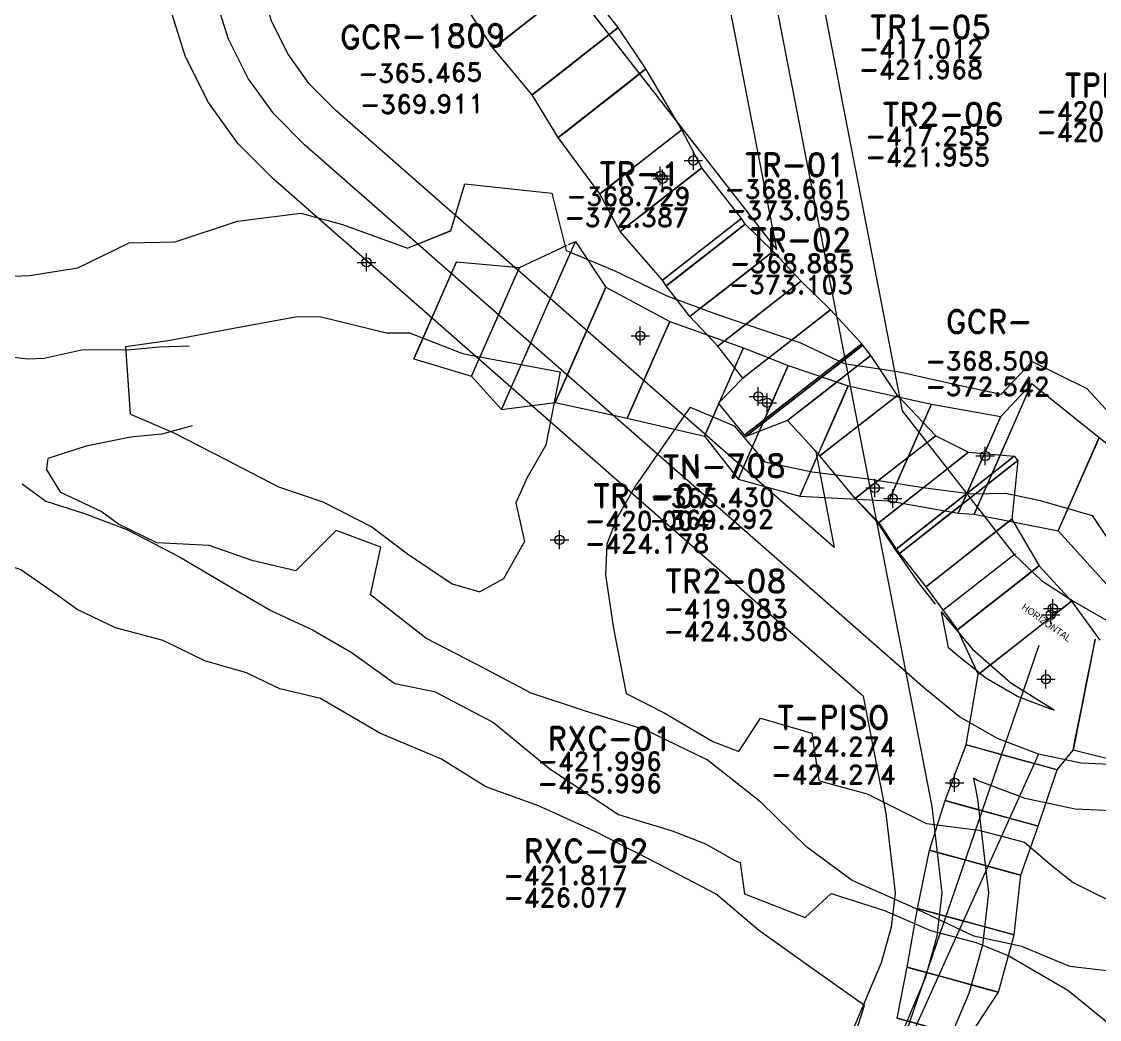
# Model space of a CAD drawing. Extents: x 0 to 99091, y -1812 to 13278.
# Drawn here: x 10333.7 to 10391.8, y 9990.8 to 10044.6 of the extents above; entities that cross this region are included whole.
import ezdxf
from ezdxf.enums import TextEntityAlignment as Align

# ---------------------------------------------------------------- set-up
doc = ezdxf.new("R2010")
doc.units = 0
doc.header["$MEASUREMENT"] = 0
doc.header["$PDMODE"] = 34
doc.header["$PDSIZE"] = 0.5
for name, color, linetype in [('abajo', 7, 'Continuous'), ('arriba', 7, 'Continuous'), ('F-380-8541-NW-FI3', 174, 'Continuous'), ('F-440-8181-E-FI', 5, 'Continuous'), ('F-440-8185-W-SCR', 1, 'Continuous'), ('F-460-8340-EW-SCR', 5, 'Continuous'), ('POLIGONAL', 7, 'Continuous'), ('proy82- 480', 7, 'Continuous'), ('R-380-8541-SE-SCR', 1, 'Continuous'), ('R-380-8541-SE-SEC', 1, 'Continuous'), ('RAM-440-8183-EW', 1, 'Continuous'), ('RAM-440-8183-FIC', 30, 'Continuous'), ('sec', 7, 'Continuous')]:
    doc.layers.add(name, color=color, linetype=linetype)
doc.styles.add('ROMAND', font='ROMAND.SHX')
doc.styles.add('ROMANS', font='ROMANS.SHX', dxfattribs={"width": 2.5})

# ---------------------------------------------------------------- blocks, each defined once
blk = doc.blocks.new('F2')
at = {"lineweight": 0}
blk.add_point((0, 0), dxfattribs=at)
at = {"lineweight": 0, "style": 'ROMAND'}
for tag, height, p in [('NOMBRE', 1.25, (0.201, 6.617)), ('CIELO', 1, (0.136, 4.616)), ('PISO', 1, (0.136, 3.247))]:
    blk.add_attdef(tag, text='', height=height, dxfattribs=at).set_placement(p, align=Align.CENTER)
at = {"lineweight": 0, "style": 'ROMANS', "flags": 1}
for tag, p in [('MINA', (-0.074, -3.255)), ('LOCALIZACION', (-0.074, -4.928)), ('ESTRUCTURA', (-0.074, -6.618)), ('NIVEL', (-0.074, -8.29)), ('OBRA', (-0.074, -10.121)), ('FECHA', (-0.074, -11.793)), ('ATRAS', (-0.074, -13.483)), ('TOPOGRAFO', (2.675, -15.297))]:
    blk.add_attdef(tag, text='', height=1.25, dxfattribs=at).set_placement(p, align=Align.CENTER)

msp = doc.modelspace()

# ---------------------------------------------------------------- linework, layer by layer
at = {"layer": 'abajo', "color": 1, "linetype": 'Continuous', "lineweight": 0}
for points in [[(10339.598, 10023.399, -364.003), (10339.598, 10023.399, -364.003), (10339.341, 10027.039, -365.208), (10341.729, 10027.39, -365.307)], [(10339.598, 10023.399, -369.103), (10339.598, 10023.399, -369.103), (10339.341, 10027.039, -370.608), (10341.729, 10027.39, -370.807)]]:
    msp.add_polyline3d(points, dxfattribs=at)
at = {"layer": 'abajo', "color": 2, "linetype": 'Continuous', "lineweight": 0}
for points in [[(10379.811, 10017.623, -424.289), (10379.907, 10017.517, -424.304), (10380.873, 10016.127, -424.587), (10381.058, 10015.892, -424.62), (10382.471, 10014.095, -425.067), (10384.175, 10011.767, -425.28), (10385.301, 10009.364, -425.26), (10385.301, 10009.364, -425.26)], [(10380.924, 9990.834, -425.063), (10381.469, 9993.588, -425.474), (10382.024, 9996.754, -425.486), (10382.674, 9999.893, -425.499), (10383.509, 10002.568, -425.51), (10384.642, 10005.575, -425.522), (10385.301, 10009.364, -425.26)], [(10384.783, 9989.78, -425.063), (10386.389, 9992.243, -425.474), (10387.233, 9995.33, -425.486), (10387.594, 9998.549, -425.499), (10388.525, 10001.197, -425.51), (10389.561, 10004.231, -425.522), (10390.408, 10005.284, -425.449)]]:
    msp.add_polyline3d(points, dxfattribs=at)
at = {"layer": 'arriba', "color": 2, "linetype": 'Continuous', "lineweight": 0}
for points in [[(10379.926, 10017.571, -419.903), (10380.873, 10016.127, -420.487), (10381.058, 10015.892, -420.52), (10382.471, 10014.095, -420.767), (10384.175, 10011.767, -421.18), (10385.301, 10009.364, -421.56), (10385.301, 10009.364, -421.56)], [(10380.924, 9990.834, -420.563), (10381.469, 9993.588, -420.674), (10382.024, 9996.754, -420.886), (10382.674, 9999.893, -421.099), (10383.509, 10002.568, -421.11), (10384.642, 10005.575, -421.222), (10385.301, 10009.364, -421.56)], [(10384.783, 9989.78, -420.563), (10386.389, 9992.243, -420.674), (10387.233, 9995.33, -420.886), (10387.594, 9998.549, -421.099), (10388.525, 10001.197, -421.11), (10389.561, 10004.231, -421.222), (10390.408, 10005.284, -421.649)]]:
    msp.add_polyline3d(points, dxfattribs=at)
at = {"layer": 'F-440-8185-W-SCR', "color": 1, "linetype": 'Continuous', "lineweight": 0}
for points in [[(10308.165, 10039.938, -364.993), (10309.884, 10038.709, -365.285), (10313.407, 10038.303, -365.413), (10315.43, 10036.997, -364.934), (10317.671, 10035.461, -365.057), (10318.613, 10033.826, -365.071), (10318.877, 10033.685, -365.074), (10320.236, 10032.62, -365.289), (10323.283, 10031.108, -365.618), (10326.942, 10030.743, -365.747), (10330.565, 10030.738, -366.075), (10334.147, 10030.867, -366.002), (10336.753, 10031.29, -364.92), (10336.753, 10031.29, -364.92)], [(10308.165, 10039.938, -369.093), (10309.884, 10038.709, -369.385), (10313.407, 10038.303, -369.513), (10315.43, 10036.997, -369.534), (10317.671, 10035.461, -369.657), (10318.613, 10033.826, -369.671), (10318.877, 10033.685, -369.674), (10320.236, 10032.62, -369.689), (10323.283, 10031.108, -369.718), (10326.942, 10030.743, -369.747), (10330.565, 10030.738, -369.675), (10334.147, 10030.867, -369.602), (10336.753, 10031.29, -369.62), (10336.753, 10031.29, -369.62)], [(10362.763, 10025.684, -368.04), (10361.99, 10021.723, -367.749), (10360.983, 10019.985, -367.237), (10360.364, 10018.621, -367.202), (10360.847, 10016.537, -366.476), (10359.716, 10014.527, -366.477), (10358.438, 10013.818, -365.72)], [(10362.763, 10025.684, -372.24), (10361.99, 10021.723, -371.549), (10360.983, 10019.985, -371.537), (10360.364, 10018.621, -371.802), (10360.847, 10016.537, -370.176), (10359.716, 10014.527, -370.277), (10358.438, 10013.818, -369.42)], [(10339.598, 10023.399, -369.103), (10341.897, 10022.414, -369.099), (10344.74, 10020.949, -369.32), (10347.584, 10019.483, -369.442), (10349.968, 10018.679, -369.837)], [(10339.598, 10023.399, -364.003), (10341.897, 10022.414, -364.099), (10344.74, 10020.949, -365.12), (10347.584, 10019.483, -365.242), (10349.968, 10018.679, -364.937)], [(10369.768, 10023.786, -368.933), (10366.817, 10019.535, -367.749), (10365.81, 10017.797, -367.237), (10365.283, 10016.391, -367.202), (10365.203, 10014.732, -366.476), (10365.636, 10011.843, -366.477), (10366.327, 10008.345, -366.155)], [(10369.768, 10023.786, -372.333), (10366.817, 10019.535, -371.549), (10365.81, 10017.797, -371.537), (10365.283, 10016.391, -371.802), (10365.203, 10014.732, -370.176), (10365.636, 10011.843, -370.277), (10366.327, 10008.345, -366.155)], [(10333.759, 10019.646, -365.164), (10335.037, 10018.704, -364.424), (10337.06, 10018.072, -364.003), (10339.402, 10017.178, -364.099), (10342.246, 10015.713, -365.12), (10345.003, 10014.066, -365.242), (10347.172, 10012.811, -364.937)], [(10333.759, 10019.646, -368.864), (10335.037, 10018.704, -368.724), (10337.06, 10018.072, -369.103), (10339.402, 10017.178, -369.099), (10342.246, 10015.713, -369.32), (10345.003, 10014.066, -369.442), (10347.172, 10012.811, -369.837)], [(10349.968, 10018.679, -364.937), (10349.968, 10018.679, -364.937), (10349.968, 10018.679, -364.937), (10352.604, 10017.318, -365.126), (10354.531, 10015.866, -365.604), (10356.939, 10014.252, -365.718)], [(10349.968, 10018.679, -369.837), (10349.968, 10018.679, -369.837), (10349.968, 10018.679, -369.837), (10352.604, 10017.318, -369.626), (10354.531, 10015.866, -370.204), (10356.939, 10014.252, -370.218)], [(10356.939, 10014.252, -370.218), (10358.438, 10013.818, -369.42)], [(10356.939, 10014.252, -365.718), (10358.438, 10013.818, -365.72)], [(10347.172, 10012.811, -364.937), (10347.172, 10012.811, -364.937), (10347.172, 10012.811, -364.937), (10349.417, 10011.769, -365.126), (10351.493, 10010.577, -365.604), (10353.851, 10008.876, -365.718)], [(10347.172, 10012.811, -369.837), (10347.172, 10012.811, -369.837), (10347.172, 10012.811, -369.837), (10349.417, 10011.769, -369.626), (10351.493, 10010.577, -370.204), (10353.851, 10008.876, -370.218)], [(10353.851, 10008.876, -365.718), (10355.983, 10008.453, -365.72), (10359.168, 10006.776, -366.031), (10362.201, 10004.289, -365.652), (10365.904, 10001.825, -366.209), (10368.794, 10000.942, -366.184)], [(10353.851, 10008.876, -370.218), (10355.983, 10008.453, -369.42), (10359.168, 10006.776, -369.631), (10362.201, 10004.289, -369.952), (10365.904, 10001.825, -370.109), (10368.794, 10000.942, -370.384)], [(10366.327, 10008.346, -365.914), (10368.401, 10007.281, -366.209), (10370.999, 10005.762, -366.184)], [(10366.327, 10008.346, -370.026), (10368.401, 10007.281, -370.109), (10370.999, 10005.762, -370.384)], [(10370.999, 10005.762, -366.184), (10370.999, 10005.762, -366.184), (10370.999, 10005.762, -366.184), (10372.397, 10005.22, -366.851), (10373.557, 10007.021, -367.058), (10376.327, 10006.202, -367.076), (10376.715, 10003.658, -367.125), (10376.997, 10003.556, -367.143), (10379.317, 10002.929, -366.985), (10382.504, 10001.327, -367.651)], [(10370.999, 10005.762, -370.384), (10370.999, 10005.762, -370.384), (10370.999, 10005.762, -370.384), (10372.397, 10005.22, -370.551), (10373.557, 10007.021, -370.658), (10376.327, 10006.202, -370.676), (10376.715, 10003.658, -371.025), (10376.997, 10003.556, -371.043), (10379.317, 10002.929, -371.085), (10382.504, 10001.327, -371.851)], [(10382.504, 10001.327, -367.651), (10385.327, 10000.968, -367.324), (10387.795, 10000.335, -367.291), (10389.29, 9999.061, -367.643)], [(10382.504, 10001.327, -371.851), (10385.327, 10000.968, -371.424), (10387.795, 10000.335, -371.491), (10389.29, 9999.061, -371.443)], [(10368.794, 10000.942, -366.184), (10368.794, 10000.942, -366.184), (10368.794, 10000.942, -366.184), (10370.594, 10000.236, -366.851), (10372.181, 9999.343, -367.058), (10372.463, 9999.241, -367.076), (10372.693, 9997.537, -367.125), (10375.971, 9996.27, -367.143), (10377.378, 9997.569, -366.985), (10380.249, 9996.642, -367.651)], [(10368.794, 10000.942, -370.384), (10368.794, 10000.942, -370.384), (10368.794, 10000.942, -370.384), (10370.594, 10000.236, -370.551), (10372.181, 9999.343, -370.658), (10372.463, 9999.241, -370.676), (10372.693, 9997.537, -371.025), (10375.971, 9996.27, -371.043), (10377.378, 9997.569, -371.085), (10380.249, 9996.642, -371.851)], [(10389.29, 9999.061, -367.643), (10390.412, 9998.148, -367.481), (10393.342, 9996.703, -367.591), (10395.014, 9996.12, -367.853), (10396.806, 9995.932, -367.919), (10398.707, 9995.938, -367.989), (10401.332, 9996.41, -368.284), (10404.042, 9996.577, -367.983), (10406.022, 9998.182, -367.652)], [(10389.29, 9999.061, -371.443), (10390.412, 9998.148, -371.781), (10393.342, 9996.703, -371.991), (10395.014, 9996.12, -371.953), (10396.806, 9995.932, -372.019), (10398.707, 9995.938, -372.089), (10401.332, 9996.41, -372.184), (10404.042, 9996.577, -372.383), (10406.022, 9998.182, -372.352)], [(10380.249, 9996.642, -367.651), (10382.725, 9995.561, -367.324), (10385.194, 9994.928, -367.291), (10386.949, 9994.195, -367.643)], [(10380.249, 9996.642, -371.851), (10382.725, 9995.561, -371.424), (10385.194, 9994.928, -371.491), (10386.949, 9994.195, -371.443)], [(10386.949, 9994.195, -367.643), (10390.127, 9992.355, -367.481), (10393.013, 9990.011, -367.591), (10394.735, 9990.427, -367.853), (10396.497, 9989.639, -367.919), (10398.462, 9990.944, -367.989), (10401.052, 9990.717, -368.284), (10403.708, 9989.786, -367.983), (10405.565, 9988.893, -367.652)], [(10386.949, 9994.195, -371.443), (10390.127, 9992.355, -371.781), (10393.013, 9990.011, -371.991), (10394.735, 9990.427, -371.953), (10396.497, 9989.639, -372.019), (10398.462, 9990.944, -372.089), (10401.052, 9990.717, -372.184), (10403.708, 9989.786, -372.383), (10405.565, 9988.893, -372.352)]]:
    msp.add_polyline3d(points, dxfattribs=at)
at = {"layer": 'F-460-8340-EW-SCR', "linetype": 'Continuous', "lineweight": 0}
for points in [[(10342.774, 10027.067, -375.598), (10342.772, 10027.067, -375.598), (10341.136, 10027.011, -375.513), (10339.441, 10026.854, -375.127), (10337.039, 10026.873, -374.748), (10334.953, 10026.402, -374.466), (10334.054, 10026.371, -374.374), (10331.442, 10026.683, -374.696), (10329.56, 10026.119, -374.813)], [(10342.774, 10027.067, -379.698), (10342.772, 10027.067, -379.698), (10341.136, 10027.011, -379.613), (10339.441, 10026.854, -379.727), (10337.039, 10026.873, -379.548), (10334.953, 10026.402, -379.566), (10334.054, 10026.371, -379.474), (10331.442, 10026.683, -379.696), (10329.56, 10026.119, -379.513)], [(10342.92, 10022.769, -379.698), (10342.918, 10022.769, -379.698), (10341.295, 10022.314, -379.613), (10339.6, 10022.157, -379.727), (10337.215, 10021.676, -379.548), (10335.136, 10021.005, -379.566), (10335.08, 10020.43, -379.558)], [(10342.92, 10022.769, -375.598), (10342.918, 10022.769, -375.598), (10341.295, 10022.314, -375.513), (10339.6, 10022.157, -375.127), (10337.215, 10021.676, -374.748), (10335.136, 10021.005, -374.466), (10335.08, 10020.43, -374.458)], [(10336.726, 10012.876, -375.213), (10336.726, 10012.876, -375.213), (10335.675, 10013.631, -374.698), (10333.683, 10015.001, -374.44), (10331.504, 10015.793, -374.483), (10331.129, 10017.677, -375.154), (10325.909, 10018.468, -374.231), (10324.028, 10021.357, -374.958)], [(10336.726, 10012.876, -379.513), (10336.726, 10012.876, -379.513), (10335.675, 10013.631, -379.498), (10333.683, 10015.001, -379.44), (10331.504, 10015.793, -379.683), (10331.129, 10017.677, -379.754), (10325.909, 10018.468, -379.431), (10324.028, 10021.357, -379.658)], [(10338.948, 10017.466, -375.213), (10338.948, 10017.466, -375.213), (10338.022, 10018.158, -374.698), (10335.846, 10019.174, -374.44), (10335.08, 10020.43, -374.458)], [(10338.948, 10017.466, -379.513), (10338.948, 10017.466, -379.513), (10338.022, 10018.158, -379.498), (10335.846, 10019.174, -379.44), (10335.08, 10020.43, -379.558)], [(10376.061, 10000.053, -375.641), (10373.571, 10002.481, -375.874), (10370.68, 10004.769, -375.802), (10367.35, 10006.381, -376.027), (10364.073, 10007.413, -375.958), (10361.199, 10008.36, -375.898), (10358.723, 10009.67, -375.841), (10355.527, 10011.328, -375.468), (10352.546, 10013.66, -375.394), (10353.087, 10016.224, -374.849), (10350.681, 10017.125, -374.843), (10348.505, 10014.95, -375.109), (10346.217, 10015.502, -375.262), (10343.837, 10016.321, -375.012), (10341.018, 10016.464, -374.959), (10338.948, 10017.466, -375.213)], [(10376.061, 10000.053, -380.641), (10373.571, 10002.481, -380.574), (10370.68, 10004.769, -380.402), (10367.35, 10006.381, -380.427), (10364.073, 10007.413, -380.358), (10361.199, 10008.36, -380.298), (10358.723, 10009.67, -380.241), (10355.527, 10011.328, -380.068), (10352.546, 10013.66, -379.994), (10353.087, 10016.224, -379.949), (10350.681, 10017.125, -379.943), (10348.505, 10014.95, -379.909), (10346.217, 10015.502, -379.962), (10343.837, 10016.321, -379.812), (10341.018, 10016.464, -379.659), (10338.948, 10017.466, -379.513)], [(10373.462, 9995.581, -375.843), (10371.174, 9997.53, -375.874), (10367.978, 9999.189, -375.802), (10364.692, 10000.891, -376.027), (10361.589, 10002.282, -375.958), (10358.758, 10003.319, -375.898), (10356.37, 10004.809, -375.841), (10353.043, 10006.198, -375.468), (10349.844, 10008.08, -375.394), (10347.646, 10008.588, -374.849), (10347.376, 10008.719, -374.843), (10345.847, 10009.46, -375.109), (10343.603, 10010.102, -375.262), (10341.353, 10011.191, -375.012), (10338.795, 10011.874, -374.959), (10336.726, 10012.876, -375.213)], [(10373.462, 9995.581, -380.643), (10371.174, 9997.53, -380.574), (10367.978, 9999.189, -380.402), (10364.692, 10000.891, -380.427), (10361.589, 10002.282, -380.358), (10358.758, 10003.319, -380.298), (10356.37, 10004.809, -380.241), (10353.043, 10006.198, -380.068), (10349.844, 10008.08, -379.994), (10347.646, 10008.588, -379.949), (10347.376, 10008.719, -379.943), (10345.847, 10009.46, -379.909), (10343.603, 10010.102, -379.962), (10341.353, 10011.191, -379.812), (10338.795, 10011.874, -379.659), (10336.726, 10012.876, -379.513)], [(10385.143, 9995.238, -376.115), (10385.053, 9995.257, -376.122), (10381.714, 9996.85, -375.894), (10378.512, 9998.268, -375.968), (10376.061, 10000.053, -375.641)], [(10385.143, 9995.238, -380.727), (10385.053, 9995.257, -380.722), (10381.714, 9996.85, -380.494), (10378.512, 9998.268, -380.468), (10376.061, 10000.053, -380.641)], [(10378.295, 9988.8, -375.776), (10379.172, 9991.526, -375.894), (10376.272, 9993.575, -375.968), (10373.462, 9995.581, -375.843)], [(10378.295, 9988.8, -380.576), (10379.172, 9991.526, -380.494), (10376.272, 9993.575, -380.468), (10373.462, 9995.581, -380.643)], [(10400.502, 9991.005, -374.9), (10398.364, 9991.437, -374.797), (10395.952, 9992.656, -374.893), (10396.273, 9995.005, -375.491), (10394.539, 9995.543, -375.491), (10393.158, 9993.28, -375.489), (10390.238, 9993.632, -375.785), (10387.652, 9994.711, -375.781), (10385.053, 9995.257, -376.122)], [(10400.502, 9991.005, -380.6), (10398.364, 9991.437, -380.597), (10395.952, 9992.656, -380.693), (10396.273, 9995.005, -380.791), (10394.539, 9995.543, -380.791), (10393.158, 9993.28, -380.789), (10390.238, 9993.632, -380.785), (10387.652, 9994.711, -380.781), (10385.053, 9995.257, -380.722)]]:
    msp.add_polyline3d(points, dxfattribs=at)
at = {"layer": 'POLIGONAL', "color": 4, "linetype": 'Continuous', "lineweight": 0}
for points in [[(10359.593, 10023.655, -371.783), (10363.581, 10032.716, -371.783), (10363.581, 10032.716, -369.405), (10363.182, 10031.81, -368.2), (10362.086, 10029.318, -367.683), (10361.089, 10027.053, -367.683), (10359.992, 10024.561, -368.2), (10359.593, 10023.655, -369.405), (10359.593, 10023.655, -371.783)], [(10363.219, 10032.548, -371.77), (10363.581, 10032.716, -371.783), (10365.225, 10030.244, -372.094), (10368.674, 10028.399, -372.612), (10372.639, 10026.982, -373.13), (10375.059, 10026.026, -373.142), (10378.291, 10024.931, -372.957), (10382.772, 10023.942, -372.577), (10386.522, 10023.275, -372.593), (10388.18, 10025.058, -372.597), (10391.816, 10022.147, -372.217), (10395.634, 10019.155, -372.338), (10399.452, 10016.163, -372.559), (10402.82, 10014.135, -372.676)], [(10363.219, 10032.548, -367.67), (10363.581, 10032.716, -367.683), (10365.225, 10030.244, -368.094), (10368.674, 10028.399, -368.612), (10372.639, 10026.982, -368.93), (10375.059, 10026.026, -368.742), (10378.291, 10024.931, -368.157), (10382.772, 10023.942, -368.077), (10386.522, 10023.275, -368.393), (10388.18, 10025.058, -368.297), (10391.816, 10022.147, -367.317), (10395.634, 10019.155, -367.338), (10399.452, 10016.163, -368.259), (10402.82, 10014.135, -368.476)], [(10357.17, 10031.604, -371.659), (10360.561, 10031.314, -371.673), (10363.141, 10032.512, -371.767)], [(10357.17, 10031.604, -367.259), (10360.561, 10031.314, -367.573), (10363.141, 10032.512, -367.667)], [(10354.874, 10026.387, -371.659), (10357.17, 10031.604, -371.659), (10357.17, 10031.604, -369.107), (10356.941, 10031.083, -367.814), (10356.309, 10029.648, -367.259), (10355.735, 10028.344, -367.259), (10355.104, 10026.909, -367.814), (10354.874, 10026.387, -369.107), (10354.874, 10026.387, -371.659)], [(10357.982, 10025.456, -371.673), (10360.561, 10031.314, -371.673), (10360.561, 10031.314, -369.295), (10360.303, 10030.728, -368.09), (10359.594, 10029.117, -367.573), (10358.949, 10027.653, -367.573), (10358.24, 10026.042, -368.09), (10357.982, 10025.456, -369.295), (10357.982, 10025.456, -371.673)], [(10362.486, 10024.021, -372.094), (10365.225, 10030.244, -372.094), (10365.225, 10030.244, -369.774), (10364.951, 10029.622, -368.598), (10364.198, 10027.911, -368.094), (10363.513, 10026.355, -368.094), (10362.76, 10024.643, -368.598), (10362.486, 10024.021, -369.774), (10362.486, 10024.021, -372.094)], [(10366.377, 10023.182, -372.612), (10368.674, 10028.399, -372.612), (10368.674, 10028.399, -370.292), (10368.444, 10027.877, -369.116), (10367.813, 10026.442, -368.612), (10367.238, 10025.138, -368.612), (10366.607, 10023.703, -369.116), (10366.377, 10023.182, -370.292), (10366.377, 10023.182, -372.612)], [(10370.544, 10022.222, -373.13), (10372.639, 10026.982, -373.13), (10372.639, 10026.982, -370.694), (10372.429, 10026.506, -369.46), (10371.853, 10025.197, -368.93), (10371.329, 10024.007, -368.93), (10370.753, 10022.698, -369.46), (10370.544, 10022.222, -370.694), (10370.544, 10022.222, -373.13)], [(10354.874, 10026.387, -367.259), (10357.982, 10025.456, -367.573), (10359.593, 10023.655, -367.683), (10362.486, 10024.021, -368.094), (10366.377, 10023.182, -368.612), (10370.544, 10022.222, -368.93), (10372.36, 10019.893, -368.742), (10375.673, 10018.981, -368.157), (10380.476, 10018.725, -368.077), (10384.225, 10018.058, -368.393), (10385.078, 10018.01, -368.297), (10389.6, 10017.113, -367.317), (10393.056, 10013.297, -367.338), (10397.116, 10010.855, -368.259), (10400.403, 10008.643, -368.476)], [(10354.874, 10026.387, -371.659), (10357.982, 10025.456, -371.673), (10359.593, 10023.655, -371.783), (10362.486, 10024.021, -372.094), (10366.377, 10023.182, -372.612), (10370.544, 10022.222, -373.13), (10372.36, 10019.893, -373.142), (10375.673, 10018.981, -372.957), (10380.476, 10018.725, -372.577), (10384.225, 10018.058, -372.593), (10385.078, 10018.01, -372.597), (10389.6, 10017.113, -372.217), (10393.056, 10013.297, -372.338), (10397.116, 10010.855, -372.559), (10400.403, 10008.643, -372.676)], [(10372.36, 10019.893, -373.142), (10375.059, 10026.026, -373.142), (10375.059, 10026.026, -370.59), (10374.789, 10025.412, -369.296), (10374.046, 10023.726, -368.742), (10373.372, 10022.193, -368.742), (10372.629, 10020.507, -369.296), (10372.36, 10019.893, -370.59), (10372.36, 10019.893, -373.142)], [(10375.673, 10018.981, -372.957), (10378.291, 10024.931, -372.957), (10378.291, 10024.931, -370.173), (10378.029, 10024.336, -368.762), (10377.309, 10022.7, -368.157), (10376.655, 10021.212, -368.157), (10375.935, 10019.576, -368.762), (10375.673, 10018.981, -370.173), (10375.673, 10018.981, -372.957)], [(10385.078, 10018.01, -372.597), (10388.18, 10025.058, -372.597), (10388.18, 10025.058, -370.103), (10387.87, 10024.353, -368.839), (10387.017, 10022.415, -368.297), (10386.242, 10020.653, -368.297), (10385.389, 10018.715, -368.839), (10385.078, 10018.01, -370.103), (10385.078, 10018.01, -372.597)], [(10380.476, 10018.725, -372.577), (10382.772, 10023.942, -372.577), (10382.772, 10023.942, -369.967), (10382.543, 10023.42, -368.644), (10381.911, 10021.985, -368.077), (10381.337, 10020.681, -368.077), (10380.706, 10019.246, -368.644), (10380.476, 10018.725, -369.967), (10380.476, 10018.725, -372.577)], [(10384.225, 10018.058, -372.593), (10386.522, 10023.275, -372.593), (10386.522, 10023.275, -370.157), (10386.292, 10022.753, -368.923), (10385.66, 10021.319, -368.393), (10385.086, 10020.014, -368.393), (10384.455, 10018.58, -368.923), (10384.225, 10018.058, -370.157), (10384.225, 10018.058, -372.593)], [(10389.6, 10017.113, -372.217), (10391.816, 10022.147, -372.217), (10391.816, 10022.147, -369.375), (10391.594, 10021.643, -367.934), (10390.985, 10020.259, -367.317), (10390.431, 10019, -367.317), (10389.822, 10017.616, -367.934), (10389.6, 10017.113, -369.375), (10389.6, 10017.113, -372.217)]]:
    msp.add_polyline3d(points, dxfattribs=at)
at = {"layer": 'proy82- 480', "color": 3, "linetype": 'Continuous', "lineweight": 0, "flags": 128}
for points in [[(10349.007, 10063.733), (10349.72, 10064.244), (10352.174, 10065.483), (10354.799, 10066.311), (10357.508, 10066.732), (10360.264, 10066.708), (10362.969, 10066.265), (10365.573, 10065.401), (10368.01, 10064.142), (10370.228, 10062.52), (10372.167, 10060.557), (10373.753, 10058.345), (10374.874, 10056.206), (10381.202, 10023.58), (10387.224, 10015.852), (10388.733, 10014.409), (10390.486, 10013.292), (10392.049, 10012.385), (10393.857, 10011.457), (10395.689, 10010.794), (10401.053, 10009.616)], [(10352.704, 10060.149), (10354.066, 10060.837), (10355.941, 10061.429), (10357.872, 10061.728), (10359.836, 10061.712), (10361.771, 10061.395), (10363.627, 10060.779), (10365.37, 10059.878), (10366.952, 10058.72), (10368.333, 10057.323), (10369.487, 10055.715), (10370.106, 10054.534), (10374.421, 10032.281)], [(10379.092, 10008.198), (10347.267, 10036.097), (10345.405, 10037.97), (10343.804, 10040.202), (10342.567, 10042.665), (10341.739, 10045.278), (10341.318, 10047.999), (10341.342, 10050.744), (10341.785, 10053.448), (10342.648, 10056.062), (10343.909, 10058.503), (10345.201, 10060.259)], [(10353.675, 10058.902), (10374.421, 10032.281)], [(10376.521, 10021.452), (10376.521, 10021.452), (10377.538, 10016.209), (10350.693, 10039.743), (10349.235, 10041.21), (10348.096, 10042.798), (10347.213, 10044.555), (10346.621, 10046.422), (10346.322, 10048.361), (10346.338, 10050.316), (10346.655, 10052.252), (10347.272, 10054.118), (10348.171, 10055.857), (10348.918, 10056.873), (10349.031, 10056.728)], [(10383.302, 10012.751), (10383.675, 10010.83)], [(10383.302, 10012.751), (10383.336, 10012.708), (10384.998, 10010.726), (10387.064, 10008.917), (10389.401, 10007.456), (10389.418, 10007.449), (10389.251, 10007.485), (10387.412, 10008.187), (10385.705, 10009.161), (10384.071, 10010.483), (10383.675, 10010.83)], [(10379.092, 10008.198), (10380.318, 10001.875), (10380.823, 9997.6), (10380.61, 9995.751), (10380.067, 9993.828), (10369.768, 9969.502)], [(10379.092, 10008.198), (10380.318, 10001.875), (10380.823, 9997.6), (10380.61, 9995.751), (10380.067, 9993.828), (10369.768, 9969.502)], [(10401.847, 10004.378), (10398.629, 10002.974), (10395.99, 10002.265), (10393.265, 10001.974), (10390.519, 10002.102), (10387.829, 10002.675), (10385.268, 10003.653), (10385.041, 10003.783), (10385.262, 10002.645), (10385.857, 9997.606), (10385.53, 9994.779), (10384.793, 9992.168), (10374.372, 9967.552)], [(10401.847, 10004.378), (10398.629, 10002.974), (10395.99, 10002.265), (10393.265, 10001.974), (10390.519, 10002.102), (10387.829, 10002.675), (10385.268, 10003.653), (10385.041, 10003.783), (10385.262, 10002.645), (10385.857, 9997.606), (10385.53, 9994.779), (10384.793, 9992.168), (10374.372, 9967.552)]]:
    msp.add_lwpolyline(points, dxfattribs=at)
at = {"layer": 'proy82- 480', "color": 1, "linetype": 'Continuous', "lineweight": 0, "flags": 128}
for points in [[(10352.312, 10059.95), (10352.32, 10059.956), (10354.066, 10060.837), (10355.941, 10061.429), (10357.872, 10061.728), (10359.836, 10061.712), (10361.771, 10061.395), (10363.627, 10060.779), (10365.37, 10059.878), (10366.952, 10058.72), (10368.333, 10057.323), (10369.487, 10055.715), (10370.106, 10054.534), (10374.421, 10032.281)], [(10353.515, 10059.108), (10374.421, 10032.281)], [(10383.302, 10012.751), (10383.675, 10010.83)], [(10383.302, 10012.751), (10383.336, 10012.708), (10384.998, 10010.726), (10387.064, 10008.917), (10389.401, 10007.456), (10389.418, 10007.449), (10389.251, 10007.485), (10387.412, 10008.187), (10385.705, 10009.161), (10384.071, 10010.483), (10383.675, 10010.83)]]:
    msp.add_lwpolyline(points, dxfattribs=at)
at = {"layer": 'proy82- 480', "color": 1, "linetype": 'Continuous', "lineweight": 0, "elevation": -399.584, "flags": 128}
for points in [[(10372.49, 10055.37), (10382.79, 10002.26), (10383.34, 9997.603), (10383.07, 9995.265), (10382.43, 9992.998), (10372.07, 9968.527)], [(10448.03, 10027.26), (10397.8, 10005.34), (10395.53, 10004.73), (10393.19, 10004.48), (10390.84, 10004.59), (10388.54, 10005.08), (10386.34, 10005.92), (10384.29, 10007.09), (10382.46, 10008.57), (10348.98, 10037.92), (10347.32, 10039.59), (10345.95, 10041.5), (10344.89, 10043.61), (10344.18, 10045.85)]]:
    msp.add_lwpolyline(points, dxfattribs=at)
at = {"layer": 'proy82- 480', "color": 3, "linetype": 'Continuous', "lineweight": 0, "flags": 128}
for points, elevation in [([(10387.314, 10015.87), (10383.374, 10012.79)], -426.152), ([(10388.56, 10010.93), (10372.379, 9963.787)], -399.584), ([(10388.54, 10005.08), (10372.07, 9968.527)], -399.584)]:
    msp.add_lwpolyline(points, dxfattribs=dict(at, elevation=elevation))
at = {"layer": 'R-380-8541-SE-SCR', "color": 1, "linetype": 'Continuous', "lineweight": 0}
for points in [[(10372.732, 10033.636, -417.895), (10372.538, 10033.952, -417.727), (10370.401, 10036.686, -417.369), (10369.313, 10038.729, -416.767), (10367.387, 10042.006, -416.67), (10365.897, 10044.238, -416.416), (10363.883, 10046.816, -415.784), (10362.26, 10048.568, -415.57), (10360.856, 10050.364, -415.169), (10359.933, 10052.033, -414.72), (10358.816, 10053.3, -414.697), (10358.933, 10054.775, -414.353), (10355.625, 10057.223, -413.83), (10353.671, 10059.722, -413.411), (10352.095, 10061.301, -413.304)], [(10372.732, 10033.636, -422.395), (10372.538, 10033.952, -422.327), (10370.401, 10036.686, -421.969), (10369.313, 10038.729, -421.567), (10367.387, 10042.006, -420.97), (10365.897, 10044.238, -420.516), (10363.883, 10046.816, -420.184), (10362.26, 10048.568, -420.07), (10360.856, 10050.364, -419.669), (10359.933, 10052.033, -420.32), (10358.816, 10053.3, -418.997), (10358.933, 10054.775, -418.653), (10355.625, 10057.223, -418.13), (10353.671, 10059.722, -417.711), (10352.095, 10061.301, -417.404)], [(10368.473, 10030.316, -417.895), (10368.283, 10030.627, -417.727), (10365.989, 10033.238, -417.369), (10364.9, 10035.281, -416.767), (10362.659, 10038.311, -416.67), (10361.248, 10040.605, -416.416), (10359.155, 10043.122, -415.784), (10357.847, 10045.12, -415.57), (10356.443, 10046.917, -415.169), (10355.284, 10048.401, -414.72), (10354.325, 10049.791, -414.697), (10353.969, 10050.896, -414.353), (10351.291, 10053.836, -413.83), (10349.337, 10056.336, -413.411), (10349.154, 10056.571, -413.371)], [(10368.473, 10030.316, -422.395), (10368.283, 10030.627, -422.327), (10365.989, 10033.238, -421.969), (10364.9, 10035.281, -421.567), (10362.659, 10038.311, -420.97), (10361.248, 10040.605, -420.516), (10359.155, 10043.122, -420.184), (10357.847, 10045.12, -420.07), (10356.443, 10046.917, -419.669), (10355.284, 10048.401, -420.32), (10354.325, 10049.791, -418.997), (10353.969, 10050.896, -418.653), (10351.291, 10053.836, -418.13), (10349.337, 10056.336, -417.711), (10349.154, 10056.571, -417.671)], [(10383.007, 10022.24, -419.704), (10380.938, 10024.407, -419.171), (10379.508, 10026.568, -418.982), (10379.08, 10027.117, -419.005), (10379.019, 10027.195, -418.994), (10377.334, 10029.032, -418.516), (10375.753, 10030.572, -418.272), (10374.252, 10032.174, -418.228), (10372.732, 10033.636, -417.895)], [(10383.007, 10022.24, -424.304), (10380.938, 10024.407, -423.671), (10379.508, 10026.568, -423.482), (10379.08, 10027.117, -423.505), (10379.019, 10027.195, -423.494), (10377.334, 10029.032, -423.316), (10375.753, 10030.572, -422.972), (10374.252, 10032.174, -422.728), (10372.732, 10033.636, -422.395)], [(10382.988, 10013.153, -420.703), (10382.072, 10014.329, -420.536), (10381.051, 10015.802, -420.336), (10380.868, 10016.037, -420.303), (10379.926, 10017.571, -419.903), (10378.669, 10018.859, -419.704), (10376.758, 10021.149, -419.171), (10375.011, 10023.064, -418.982), (10372.77, 10022.199, -419.005), (10371.29, 10023.992, -418.994), (10372.601, 10025.344, -418.516), (10371.257, 10027.069, -418.272), (10369.756, 10028.67, -418.228), (10368.473, 10030.316, -417.895)], [(10382.988, 10013.153, -425.103), (10382.072, 10014.329, -424.936), (10381.051, 10015.802, -424.836), (10380.868, 10016.037, -424.803), (10379.907, 10017.517, -424.304), (10378.669, 10018.859, -424.304), (10376.758, 10021.149, -423.671), (10375.011, 10023.064, -423.482), (10372.77, 10022.199, -423.505), (10371.29, 10023.992, -423.494), (10372.601, 10025.344, -423.316), (10371.257, 10027.069, -422.972), (10369.756, 10028.67, -422.728), (10368.473, 10030.316, -422.395)], [(10383.007, 10022.24, -419.704), (10384.781, 10021.35, -419.804), (10387.241, 10021.134, -420.487), (10387.425, 10020.899, -420.52), (10387.109, 10017.742, -420.767), (10388.577, 10015.228, -421.18), (10390.332, 10013.32, -421.56), (10391.851, 10011.226, -421.84)], [(10383.007, 10022.24, -424.304), (10384.781, 10021.35, -424.304), (10387.241, 10021.134, -424.587), (10387.425, 10020.899, -424.62), (10387.109, 10017.742, -425.067), (10388.577, 10015.228, -425.28), (10390.332, 10013.32, -425.26), (10391.851, 10011.226, -425.44)], [(10402.703, 10004.141, -426.154), (10400.628, 10004.456, -425.934), (10397.926, 10004.692, -425.979), (10395.636, 10004.948, -425.847), (10392.64, 10004.734, -425.681), (10390.408, 10005.284, -425.449)], [(10402.703, 10004.141, -421.354), (10400.628, 10004.456, -421.634), (10397.926, 10004.692, -421.679), (10395.636, 10004.948, -421.747), (10392.64, 10004.734, -421.381), (10390.408, 10005.284, -421.649)]]:
    msp.add_polyline3d(points, dxfattribs=at)
at = {"layer": 'R-380-8541-SE-SEC', "color": 1, "linetype": 'Continuous', "lineweight": 0}
for points in [[(10363.883, 10046.816, -420.184), (10359.155, 10043.122, -420.184), (10359.155, 10043.122, -417.632), (10359.627, 10043.491, -416.339), (10360.928, 10044.507, -415.784), (10362.11, 10045.431, -415.784), (10363.41, 10046.447, -416.339), (10363.883, 10046.816, -417.632), (10363.883, 10046.816, -420.184)], [(10367.387, 10042.006, -420.97), (10362.659, 10038.311, -420.97), (10362.659, 10038.311, -418.476), (10363.132, 10038.681, -417.212), (10364.432, 10039.697, -416.67), (10365.614, 10040.62, -416.67), (10366.914, 10041.636, -417.212), (10367.387, 10042.006, -418.476), (10367.387, 10042.006, -420.97)], [(10369.313, 10038.729, -421.567), (10364.9, 10035.281, -421.567), (10364.9, 10035.281, -418.783), (10365.341, 10035.626, -417.372), (10366.555, 10036.574, -416.767), (10367.658, 10037.436, -416.767), (10368.871, 10038.384, -417.372), (10369.313, 10038.729, -418.783), (10369.313, 10038.729, -421.567)], [(10370.401, 10036.686, -421.969), (10365.989, 10033.238, -421.969), (10365.989, 10033.238, -419.301), (10366.43, 10033.583, -417.948), (10367.643, 10034.531, -417.369), (10368.747, 10035.393, -417.369), (10369.96, 10036.341, -417.948), (10370.401, 10036.686, -419.301), (10370.401, 10036.686, -421.969)], [(10372.538, 10033.952, -422.327), (10368.283, 10030.627, -422.327), (10368.283, 10030.627, -419.659), (10368.708, 10030.96, -418.306), (10369.878, 10031.874, -417.727), (10370.942, 10032.705, -417.727), (10372.112, 10033.619, -418.306), (10372.538, 10033.952, -419.659), (10372.538, 10033.952, -422.327)], [(10372.732, 10033.636, -422.395), (10368.473, 10030.316, -422.395), (10368.473, 10030.316, -419.785), (10368.899, 10030.648, -418.462), (10370.07, 10031.561, -417.895), (10371.135, 10032.391, -417.895), (10372.306, 10033.304, -418.462), (10372.732, 10033.636, -419.785), (10372.732, 10033.636, -422.395)], [(10374.252, 10032.174, -422.728), (10369.756, 10028.67, -422.728), (10369.756, 10028.67, -420.118), (10370.205, 10029.021, -418.795), (10371.442, 10029.984, -418.228), (10372.566, 10030.86, -418.228), (10373.802, 10031.823, -418.795), (10374.252, 10032.174, -420.118), (10374.252, 10032.174, -422.728)], [(10375.753, 10030.572, -422.972), (10371.257, 10027.069, -422.972), (10371.257, 10027.069, -420.246), (10371.707, 10027.419, -418.864), (10372.943, 10028.382, -418.272), (10374.067, 10029.258, -418.272), (10375.304, 10030.222, -418.864), (10375.753, 10030.572, -420.246), (10375.753, 10030.572, -422.972)], [(10377.334, 10029.032, -423.316), (10372.601, 10025.344, -423.316), (10372.601, 10025.344, -420.532), (10373.074, 10025.713, -419.121), (10374.376, 10026.727, -418.516), (10375.559, 10027.649, -418.516), (10376.861, 10028.663, -419.121), (10377.334, 10029.032, -420.532), (10377.334, 10029.032, -423.316)], [(10379.019, 10027.195, -423.494), (10372.709, 10022.278, -423.494), (10372.709, 10022.278, -420.884), (10373.34, 10022.769, -419.561), (10375.075, 10024.122, -418.994), (10376.652, 10025.351, -418.994), (10378.388, 10026.703, -419.561), (10379.019, 10027.195, -420.884), (10379.019, 10027.195, -423.494)], [(10379.08, 10027.117, -423.505), (10372.77, 10022.199, -423.505), (10372.77, 10022.199, -420.895), (10373.401, 10022.691, -419.572), (10375.136, 10024.043, -419.005), (10376.714, 10025.273, -419.005), (10378.449, 10026.625, -419.572), (10379.08, 10027.117, -420.895), (10379.08, 10027.117, -423.505)], [(10379.508, 10026.568, -423.482), (10375.011, 10023.064, -423.482), (10375.011, 10023.064, -420.872), (10375.461, 10023.415, -419.549), (10376.698, 10024.378, -418.982), (10377.822, 10025.254, -418.982), (10379.058, 10026.218, -419.549), (10379.508, 10026.568, -420.872), (10379.508, 10026.568, -423.482)], [(10380.938, 10024.407, -423.671), (10376.758, 10021.149, -423.671), (10376.758, 10021.149, -421.061), (10377.176, 10021.475, -419.738), (10378.325, 10022.371, -419.171), (10379.37, 10023.185, -419.171), (10380.52, 10024.081, -419.738), (10380.938, 10024.407, -421.061), (10380.938, 10024.407, -423.671)], [(10383.007, 10022.24, -424.304), (10378.669, 10018.859, -424.304), (10378.669, 10018.859, -421.636), (10379.103, 10019.197, -420.283), (10380.296, 10020.127, -419.704), (10381.38, 10020.972, -419.704), (10382.574, 10021.901, -420.283), (10383.007, 10022.24, -421.636), (10383.007, 10022.24, -424.304)], [(10379.907, 10017.517, -424.304), (10384.781, 10021.35, -424.304), (10384.781, 10021.35, -421.694), (10384.294, 10020.966, -420.371), (10382.953, 10019.912, -419.804), (10381.735, 10018.954, -419.804), (10380.395, 10017.9, -420.371), (10379.907, 10017.517, -421.694), (10379.907, 10017.517, -424.304)], [(10380.873, 10016.127, -424.587), (10387.241, 10021.134, -424.587), (10387.241, 10021.134, -422.209), (10386.604, 10020.633, -421.004), (10384.853, 10019.256, -420.487), (10383.261, 10018.004, -420.487), (10381.51, 10016.628, -421.004), (10380.873, 10016.127, -422.209), (10380.873, 10016.127, -424.587)], [(10381.058, 10015.892, -424.62), (10387.425, 10020.899, -424.62), (10387.425, 10020.899, -422.242), (10386.788, 10020.399, -421.036), (10385.037, 10019.022, -420.52), (10383.445, 10017.77, -420.52), (10381.694, 10016.393, -421.036), (10381.058, 10015.892, -422.242), (10381.058, 10015.892, -424.62)], [(10382.471, 10014.095, -425.067), (10387.109, 10017.742, -425.067), (10387.109, 10017.742, -422.573), (10386.645, 10017.377, -421.309), (10385.37, 10016.374, -420.767), (10384.21, 10015.463, -420.767), (10382.935, 10014.46, -421.309), (10382.471, 10014.095, -422.573), (10382.471, 10014.095, -425.067)], [(10384.175, 10011.767, -425.28), (10388.577, 10015.228, -425.28), (10388.577, 10015.228, -422.902), (10388.136, 10014.882, -421.696), (10386.926, 10013.93, -421.18), (10385.825, 10013.065, -421.18), (10384.615, 10012.113, -421.696), (10384.175, 10011.767, -422.902), (10384.175, 10011.767, -425.28)], [(10385.301, 10009.364, -425.26), (10390.332, 10013.32, -425.26), (10390.332, 10013.32, -423.114), (10389.829, 10012.924, -422.026), (10388.445, 10011.837, -421.56), (10387.187, 10010.848, -421.56), (10385.804, 10009.76, -422.026), (10385.301, 10009.364, -423.114), (10385.301, 10009.364, -425.26)], [(10391.609, 10011.264, -425.449), (10390.408, 10005.284, -425.449), (10390.408, 10005.284, -423.245), (10390.528, 10005.882, -422.128), (10390.858, 10007.526, -421.649), (10391.158, 10009.021, -421.649), (10391.489, 10010.666, -422.128), (10391.609, 10011.264, -423.245), (10391.609, 10011.264, -425.449)]]:
    msp.add_polyline3d(points, dxfattribs=at)
at = {"layer": 'RAM-440-8183-EW', "color": 1, "linetype": 'Continuous', "lineweight": 0}
for points in [[(10348.781, 10034.234, -366.205), (10351.03, 10033.617, -366.592), (10354.525, 10032.346, -366.745), (10354.525, 10032.346, -366.745), (10356.87, 10033.299, -366.894), (10357.625, 10035.808, -367.018), (10362.31, 10035.312, -367.03), (10363.078, 10032.218, -367.766)], [(10348.781, 10034.234, -371.105), (10351.03, 10033.617, -371.092), (10354.525, 10032.346, -371.345), (10354.525, 10032.346, -371.345), (10356.87, 10033.278, -371.494), (10357.625, 10035.808, -371.718), (10362.31, 10035.312, -371.73), (10363.078, 10032.218, -372.066)], [(10342.004, 10032.683, -365.307), (10345.361, 10033.811, -365.603), (10348.781, 10034.234, -366.205)], [(10342.004, 10032.683, -370.807), (10345.361, 10033.811, -370.903), (10348.781, 10034.234, -371.105)], [(10336.753, 10031.29, -369.62), (10336.753, 10031.29, -369.62), (10339.536, 10032.635, -370.608), (10342.004, 10032.683, -370.807)], [(10336.753, 10031.29, -364.92), (10336.753, 10031.29, -364.92), (10339.536, 10032.635, -365.208), (10342.004, 10032.683, -365.307)], [(10363.078, 10032.218, -367.766), (10363.078, 10032.218, -367.766), (10363.078, 10032.218, -367.766), (10363.078, 10032.218, -367.766), (10365.679, 10031.14, -368.119), (10368.511, 10029.785, -368.478), (10371.236, 10028.775, -368.933), (10373.673, 10027.953, -368.782), (10375.688, 10027.256, -368.622), (10378.069, 10026.139, -368.872), (10381.059, 10025.676, -368.429), (10384.089, 10024.992, -368.288), (10386.543, 10024.479, -368.535), (10388.21, 10026.23, -368.539), (10391.147, 10024.779, -367.684)], [(10363.078, 10032.218, -372.066), (10363.078, 10032.218, -372.066), (10363.078, 10032.218, -372.066), (10363.078, 10032.218, -372.066), (10365.679, 10031.14, -372.319), (10368.511, 10029.785, -372.378), (10371.236, 10028.775, -372.333), (10373.673, 10027.953, -372.382), (10375.688, 10027.256, -372.322), (10378.069, 10026.139, -372.272), (10381.059, 10025.676, -372.429), (10384.089, 10024.992, -372.488), (10386.543, 10024.479, -372.435), (10388.21, 10026.23, -372.439), (10391.147, 10024.779, -372.284)], [(10341.729, 10027.39, -365.307), (10345.06, 10028.019, -365.603), (10348.491, 10028.642, -366.205)], [(10341.729, 10027.39, -370.807), (10345.06, 10028.019, -370.903), (10348.491, 10028.642, -371.105)], [(10348.491, 10028.642, -366.205), (10349.812, 10028.665, -366.592), (10349.812, 10028.665, -366.592), (10353.402, 10027.782, -366.745), (10354.638, 10027.787, -366.894), (10357.453, 10026.682, -367.018), (10357.744, 10026.61, -367.03), (10362.763, 10025.684, -368.04)], [(10348.491, 10028.642, -371.105), (10349.812, 10028.665, -371.092), (10353.402, 10027.782, -371.345), (10353.402, 10027.782, -371.345), (10354.638, 10027.787, -371.494), (10357.453, 10026.682, -371.718), (10357.744, 10026.61, -371.73), (10362.763, 10025.684, -372.24)], [(10391.147, 10024.779, -367.684), (10392.313, 10023.506, -367.725), (10394.132, 10021.912, -367.685), (10396.254, 10020.233, -367.851), (10398.849, 10018.235, -368.132)], [(10391.147, 10024.779, -372.284), (10392.313, 10023.506, -372.325), (10394.132, 10021.912, -372.385), (10396.254, 10020.233, -372.451), (10398.849, 10018.235, -372.432)], [(10369.768, 10023.786, -372.333), (10372.149, 10022.773, -372.382), (10373.796, 10020.829, -372.322), (10376.347, 10020.287, -372.272), (10379.365, 10019.92, -372.429), (10382.451, 10019.428, -372.488), (10384.962, 10019.106, -372.435), (10386.783, 10019.142, -372.439), (10388.642, 10018.747, -372.441)], [(10369.768, 10023.786, -368.933), (10372.149, 10022.773, -368.782), (10373.796, 10020.829, -368.622), (10376.347, 10020.287, -368.872), (10379.365, 10019.92, -368.429), (10382.451, 10019.428, -368.288), (10384.962, 10019.106, -368.535), (10386.768, 10019.149, -368.539), (10388.642, 10018.747, -368.541)], [(10388.642, 10018.747, -368.541), (10388.642, 10018.747, -368.541), (10391.44, 10017.938, -367.685), (10393.058, 10015.513, -367.851), (10395.709, 10013.598, -368.132)], [(10388.642, 10018.747, -372.441), (10388.642, 10018.747, -372.441), (10391.44, 10017.938, -372.385), (10393.058, 10015.513, -372.451), (10395.709, 10013.598, -372.432)]]:
    msp.add_polyline3d(points, dxfattribs=at)
at = {"layer": 'sec', "color": 2, "linetype": 'Continuous', "lineweight": 0}
for points in [[(10365.897, 10044.238, -420.516), (10361.248, 10040.605, -420.516), (10361.248, 10040.605, -418.138), (10361.713, 10040.969, -416.933), (10362.991, 10041.968, -416.416), (10364.153, 10042.876, -416.416), (10365.432, 10043.875, -416.933), (10365.897, 10044.238, -418.138), (10365.897, 10044.238, -420.516)], [(10389.561, 10004.231, -425.522), (10384.642, 10005.575, -425.522), (10384.642, 10005.575, -423.028), (10385.134, 10005.441, -421.764), (10386.487, 10005.071, -421.222), (10387.716, 10004.735, -421.222), (10389.069, 10004.365, -421.764), (10389.561, 10004.231, -423.028), (10389.561, 10004.231, -425.522)], [(10388.525, 10001.197, -425.51), (10383.509, 10002.568, -425.51), (10383.509, 10002.568, -422.958), (10384.01, 10002.431, -421.664), (10385.39, 10002.054, -421.11), (10386.644, 10001.711, -421.11), (10388.023, 10001.334, -421.664), (10388.525, 10001.197, -422.958), (10388.525, 10001.197, -425.51)], [(10387.594, 9998.549, -425.499), (10382.674, 9999.893, -425.499), (10382.674, 9999.893, -422.947), (10383.166, 9999.759, -421.653), (10384.519, 9999.389, -421.099), (10385.749, 9999.053, -421.099), (10387.102, 9998.683, -421.653), (10387.594, 9998.549, -422.947), (10387.594, 9998.549, -425.499)], [(10387.233, 9995.33, -425.486), (10382.024, 9996.754, -425.486), (10382.024, 9996.754, -422.818), (10382.545, 9996.611, -421.466), (10383.977, 9996.22, -420.886), (10385.279, 9995.864, -420.886), (10386.712, 9995.472, -421.466), (10387.233, 9995.33, -422.818), (10387.233, 9995.33, -425.486)], [(10386.389, 9992.243, -425.474), (10381.469, 9993.588, -425.474), (10381.469, 9993.588, -422.69), (10381.961, 9993.453, -421.279), (10383.314, 9993.084, -420.674), (10384.544, 9992.747, -420.674), (10385.897, 9992.378, -421.279), (10386.389, 9992.243, -422.69), (10386.389, 9992.243, -425.474)], [(10384.783, 9989.78, -425.063), (10380.924, 9990.834, -425.063), (10380.924, 9990.834, -422.453), (10381.31, 9990.729, -421.13), (10382.371, 9990.439, -420.563), (10383.336, 9990.175, -420.563), (10384.397, 9989.885, -421.13), (10384.783, 9989.78, -422.453), (10384.783, 9989.78, -425.063)]]:
    msp.add_polyline3d(points, dxfattribs=at)

# ---------------------------------------------------------------- block references
at = {"layer": 'F-380-8541-NW-FI3', "color": 4, "linetype": 'Continuous', "lineweight": 0}
ref = msp.add_blockref('F2', (10368.161, 10036.247, -417.012), dxfattribs=at)
ref.add_attrib('NOMBRE', 'TR1-05', dxfattribs={"layer": '0', "lineweight": 0, "height": 1.25, "style": 'ROMAND'}).set_placement((10382.73, 10043.646, -417.012), align=Align.CENTER)
ref.add_attrib('CIELO', '-417.012', dxfattribs={"layer": '0', "lineweight": 0, "height": 1, "style": 'ROMAND'}).set_placement((10382.207, 10042.599, -417.012), align=Align.CENTER)
ref.add_attrib('PISO', '-421.968', dxfattribs={"layer": '0', "lineweight": 0, "height": 1, "style": 'ROMAND'}).set_placement((10382.207, 10041.478, -417.012), align=Align.CENTER)
ref = msp.add_blockref('F2', (10369.943, 10037.07, -420.387), dxfattribs=at)
ref.add_attrib('NOMBRE', 'TPISO', dxfattribs={"layer": '0', "lineweight": 0, "height": 1.25, "style": 'ROMAND'}).set_placement((10392.309, 10040.507, -420.387), align=Align.CENTER)
ref.add_attrib('CIELO', '-420.387', dxfattribs={"layer": '0', "lineweight": 0, "height": 1, "style": 'ROMAND'}).set_placement((10391.785, 10039.236, -420.387), align=Align.CENTER)
ref.add_attrib('PISO', '-420.387', dxfattribs={"layer": '0', "lineweight": 0, "height": 1, "style": 'ROMAND'}).set_placement((10391.785, 10038.116, -420.387), align=Align.CENTER)
ref = msp.add_blockref('F2', (10368.283, 10036.092, -417.255), dxfattribs=at)
ref.add_attrib('NOMBRE', 'TR2-06', dxfattribs={"layer": '0', "lineweight": 0, "height": 1.25, "style": 'ROMAND'}).set_placement((10383.404, 10038.938, -417.255), align=Align.CENTER)
ref.add_attrib('CIELO', '-417.255', dxfattribs={"layer": '0', "lineweight": 0, "height": 1, "style": 'ROMAND'}).set_placement((10382.581, 10037.891, -417.255), align=Align.CENTER)
ref.add_attrib('PISO', '-421.955', dxfattribs={"layer": '0', "lineweight": 0, "height": 1, "style": 'ROMAND'}).set_placement((10382.581, 10036.77, -417.255), align=Align.CENTER)
ref = msp.add_blockref('F2', (10388.952, 10009.117, -418.677), dxfattribs=at)
ref.add_attrib('NOMBRE', 'ECR-527', dxfattribs={"layer": '0', "lineweight": 0, "height": 1.25, "style": 'ROMAND'}).set_placement((10397.837, 10027.013, -418.677), align=Align.CENTER)
ref.add_attrib('CIELO', '-418.677', dxfattribs={"layer": '0', "lineweight": 0, "height": 1, "style": 'ROMAND'}).set_placement((10397.407, 10025.509, -418.677), align=Align.CENTER)
ref.add_attrib('PISO', '-421.987', dxfattribs={"layer": '0', "lineweight": 0, "height": 1, "style": 'ROMAND'}).set_placement((10397.515, 10023.898, -418.677), align=Align.CENTER)
ref = msp.add_blockref('F2', (10379.731, 10019.422, -420.004), dxfattribs=at)
ref.add_attrib('NOMBRE', 'TR1-07', dxfattribs={"layer": '0', "lineweight": 0, "height": 1.25, "style": 'ROMAND'}).set_placement((10367.806, 10018.372, -420.004), align=Align.CENTER)
ref.add_attrib('CIELO', '-420.004', dxfattribs={"layer": '0', "lineweight": 0, "height": 1, "style": 'ROMAND'}).set_placement((10367.447, 10017.152, -420.004), align=Align.CENTER)
ref.add_attrib('PISO', '-424.178', dxfattribs={"layer": '0', "lineweight": 0, "height": 1, "style": 'ROMAND'}).set_placement((10367.447, 10015.932, -420.004), align=Align.CENTER)
ref = msp.add_blockref('F2', (10380.688, 10018.857, -419.983), dxfattribs=at)
ref.add_attrib('NOMBRE', 'TR2-08', dxfattribs={"layer": '0', "lineweight": 0, "height": 1.25, "style": 'ROMAND'}).set_placement((10371.686, 10013.78, -419.983), align=Align.CENTER)
ref.add_attrib('CIELO', '-419.983', dxfattribs={"layer": '0', "lineweight": 0, "height": 1, "style": 'ROMAND'}).set_placement((10371.686, 10012.417, -419.983), align=Align.CENTER)
ref.add_attrib('PISO', '-424.308', dxfattribs={"layer": '0', "lineweight": 0, "height": 1, "style": 'ROMAND'}).set_placement((10371.686, 10011.197, -419.983), align=Align.CENTER)
ref = msp.add_blockref('F2', (10389.205, 10012.586, -421.817), dxfattribs=at)
ref.add_attrib('NOMBRE', 'RXC-02', dxfattribs={"layer": '0', "lineweight": 0, "height": 1.25, "style": 'ROMAND'}).set_placement((10364.162, 9999.232, -421.817), align=Align.CENTER)
ref.add_attrib('CIELO', '-421.817', dxfattribs={"layer": '0', "lineweight": 0, "height": 1, "style": 'ROMAND'}).set_placement((10363.06, 9998.039, -421.817), align=Align.CENTER)
ref.add_attrib('PISO', '-426.077', dxfattribs={"layer": '0', "lineweight": 0, "height": 1, "style": 'ROMAND'}).set_placement((10363.06, 9996.846, -421.817), align=Align.CENTER)
ref = msp.add_blockref('F2', (10389.32, 10012.922, -421.996), dxfattribs=at)
ref.add_attrib('NOMBRE', 'RXC-01', dxfattribs={"layer": '0', "lineweight": 0, "height": 1.25, "style": 'ROMAND'}).set_placement((10365.449, 10005.29, -421.996), align=Align.CENTER)
ref.add_attrib('CIELO', '-421.996', dxfattribs={"layer": '0', "lineweight": 0, "height": 1, "style": 'ROMAND'}).set_placement((10364.898, 10004.188, -421.996), align=Align.CENTER)
ref.add_attrib('PISO', '-425.996', dxfattribs={"layer": '0', "lineweight": 0, "height": 1, "style": 'ROMAND'}).set_placement((10364.898, 10002.995, -421.996), align=Align.CENTER)
ref = msp.add_blockref('F2', (10384.028, 10003.535, -424.274), dxfattribs=at)
ref.add_attrib('NOMBRE', 'T-PISO', dxfattribs={"layer": '0', "lineweight": 0, "height": 1.25, "style": 'ROMAND'}).set_placement((10377.494, 10006.427, -424.274), align=Align.CENTER)
ref.add_attrib('CIELO', '-424.274', dxfattribs={"layer": '0', "lineweight": 0, "height": 1, "style": 'ROMAND'}).set_placement((10377.494, 10004.988, -424.274), align=Align.CENTER)
ref.add_attrib('PISO', '-424.274', dxfattribs={"layer": '0', "lineweight": 0, "height": 1, "style": 'ROMAND'}).set_placement((10377.494, 10003.481, -424.274), align=Align.CENTER)
at = {"layer": 'F-440-8181-E-FI', "color": 1, "linetype": 'Continuous', "lineweight": 0}
ref = msp.add_blockref('F2', (10373.923, 10024.017, -368.661), dxfattribs=at)
ref.add_attrib('NOMBRE', 'TR-01', dxfattribs={"layer": '0', "lineweight": 0, "height": 1.25, "style": 'ROMAND'}).set_placement((10375.453, 10036.216, -368.661), align=Align.CENTER)
ref.add_attrib('CIELO', '-368.661', dxfattribs={"layer": '0', "lineweight": 0, "height": 1, "style": 'ROMAND'}).set_placement((10374.977, 10035.025, -368.661), align=Align.CENTER)
ref.add_attrib('PISO', '-373.095', dxfattribs={"layer": '0', "lineweight": 0, "height": 1, "style": 'ROMAND'}).set_placement((10375.072, 10033.882, -368.661), align=Align.CENTER)
ref = msp.add_blockref('F2', (10367.083, 10027.621, -368.729), dxfattribs=at)
ref.add_attrib('NOMBRE', 'TR-1', dxfattribs={"layer": '0', "lineweight": 0, "height": 1.25, "style": 'ROMAND'}).set_placement((10367.067, 10035.74, -368.729), align=Align.CENTER)
ref.add_attrib('CIELO', '-368.729', dxfattribs={"layer": '0', "lineweight": 0, "height": 1, "style": 'ROMAND'}).set_placement((10366.447, 10034.644, -368.729), align=Align.CENTER)
ref.add_attrib('PISO', '-372.387', dxfattribs={"layer": '0', "lineweight": 0, "height": 1, "style": 'ROMAND'}).set_placement((10366.352, 10033.501, -368.729), align=Align.CENTER)
ref = msp.add_blockref('F2', (10373.442, 10024.348, -368.885), dxfattribs=at)
ref.add_attrib('NOMBRE', 'TR-02', dxfattribs={"layer": '0', "lineweight": 0, "height": 1.25, "style": 'ROMAND'}).set_placement((10375.739, 10032.168, -368.885), align=Align.CENTER)
ref.add_attrib('CIELO', '-368.885', dxfattribs={"layer": '0', "lineweight": 0, "height": 1, "style": 'ROMAND'}).set_placement((10375.263, 10031.025, -368.885), align=Align.CENTER)
ref.add_attrib('PISO', '-373.103', dxfattribs={"layer": '0', "lineweight": 0, "height": 1, "style": 'ROMAND'}).set_placement((10375.215, 10029.882, -368.885), align=Align.CENTER)
msp.add_blockref('F2', (10385.678, 10021.148, -368.509), dxfattribs=at).add_auto_attribs({'NOMBRE': 'GCR-', 'CIELO': '-368.509', 'PISO': '-372.542'})
at = {"layer": 'RAM-440-8183-FIC', "color": 1, "linetype": 'Continuous', "lineweight": 0}
ref = msp.add_blockref('F2', (10352.325, 10031.583, -366.786), dxfattribs=dict(at, rotation=0.7266666666666668))
ref.add_attrib('NOMBRE', 'GCR-1809', dxfattribs={"layer": '0', "lineweight": 0, "height": 1.25, "rotation": 0.72667, "style": 'ROMAND'}).set_placement((10355.372, 10043.148, -366.786), align=Align.CENTER)
ref.add_attrib('CIELO', '-365.465', dxfattribs={"layer": '0', "lineweight": 0, "height": 1, "rotation": 0.72667, "style": 'ROMAND'}).set_placement((10355.227, 10041.297, -366.786), align=Align.CENTER)
ref.add_attrib('PISO', '-369.911', dxfattribs={"layer": '0', "lineweight": 0, "height": 1, "rotation": 0.72667, "style": 'ROMAND'}).set_placement((10355.333, 10039.617, -366.786), align=Align.CENTER)
ref = msp.add_blockref('F2', (10362.725, 10016.631, -366.752), dxfattribs=dict(at, rotation=0.7266666666666668))
ref.add_attrib('NOMBRE', 'TN-708', dxfattribs={"layer": '0', "lineweight": 0, "height": 1.25, "rotation": 0.72667, "style": 'ROMAND'}).set_placement((10371.616, 10019.968, -366.752), align=Align.CENTER)
ref.add_attrib('CIELO', '-365.430', dxfattribs={"layer": '0', "lineweight": 0, "height": 1, "rotation": 0.72667, "style": 'ROMAND'}).set_placement((10371.001, 10018.396, -366.752), align=Align.CENTER)
ref.add_attrib('PISO', '-369.292', dxfattribs={"layer": '0', "lineweight": 0, "height": 1, "rotation": 0.72667, "style": 'ROMAND'}).set_placement((10370.932, 10017.212, -366.752), align=Align.CENTER)

# ---------------------------------------------------------------- texts
at = {"layer": 'proy82- 480', "color": 3, "linetype": 'Continuous', "lineweight": 0, "insert": (10387.817, 10013.219), "char_height": 0.3627, "width": 4.60566, "attachment_point": 1, "rotation": 324.4098}
msp.add_mtext('HORIZONTAL', dxfattribs=at)

doc.saveas('drawing.dxf')
